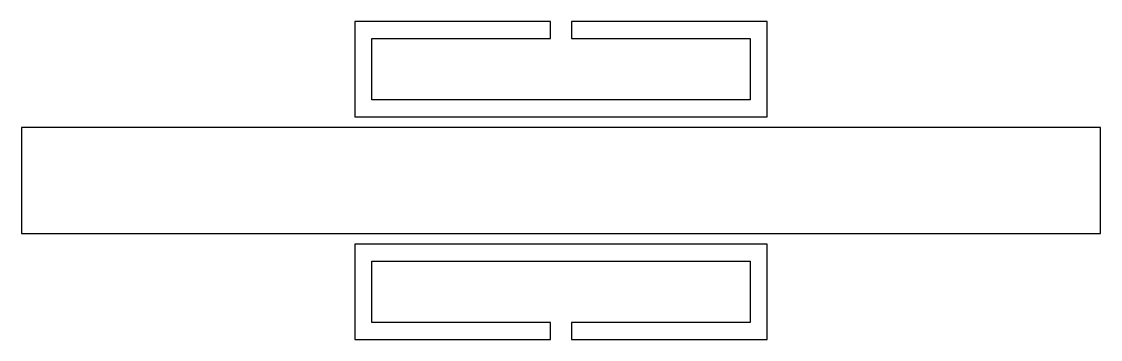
# Model space of a CAD drawing. Header units: centimetres. Extents: x -25.5 to 25.5, y -7.5 to 7.5.
import ezdxf

# ---------------------------------------------------------------- set-up
doc = ezdxf.new("R2010")
doc.units = ezdxf.units.CM
doc.layers.add('Layer_1', color=70, linetype='Continuous')

msp = doc.modelspace()

# ---------------------------------------------------------------- linework, layer by layer
at = {"layer": 'Layer_1'}
for points in [[(-0.5, 6.7), (-0.5, 7.5), (-9.75, 7.5), (-9.75, 3), (9.75, 3), (9.75, 7.5), (0.5, 7.5), (0.5, 6.7), (8.95, 6.7), (8.95, 3.8), (-8.95, 3.8), (-8.95, 6.7), (-0.5, 6.7)], [(-25.5, 2.5), (-25.5, -2.5), (25.5, -2.5), (25.5, 2.5), (-25.5, 2.5)], [(-0.5, -7.5), (-0.5, -6.7), (-8.95, -6.7), (-8.95, -3.8), (8.95, -3.8), (8.95, -6.7), (0.5, -6.7), (0.5, -7.5), (9.75, -7.5), (9.75, -3), (-9.75, -3), (-9.75, -7.5), (-0.5, -7.5)]]:
    msp.add_lwpolyline(points, close=True, dxfattribs=at)

doc.saveas('drawing.dxf')
